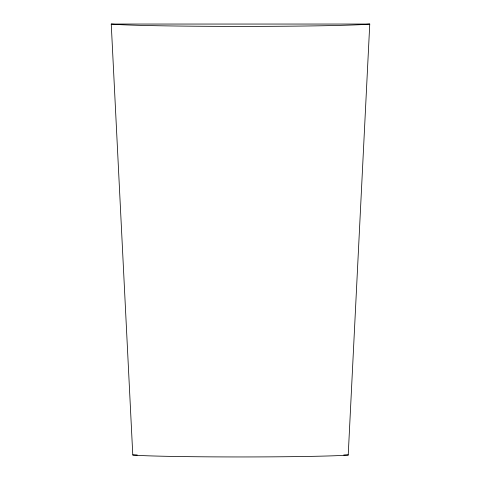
<?xml version="1.0" encoding="UTF-8"?>
<svg xmlns="http://www.w3.org/2000/svg" width="481" height="481" viewBox="0 0 481 481"><rect width="100%" height="100%" fill="white"/><g stroke="black" fill="none" stroke-linecap="round" stroke-linejoin="round"><path stroke-width="0.72" d="M348.214 454.996L369.757 24.05L111.243 24.05L132.786 454.996A110.408 2.507 0 0 0 240.5 456.95A110.408 2.507 0 0 0 348.214 454.996L343.711 454.996M132.786 454.996L137.289 454.996M369.757 24.05A132.491 3.006 0 0 1 240.5 26.395A132.491 3.006 0 0 1 111.243 24.05"/></g></svg>
